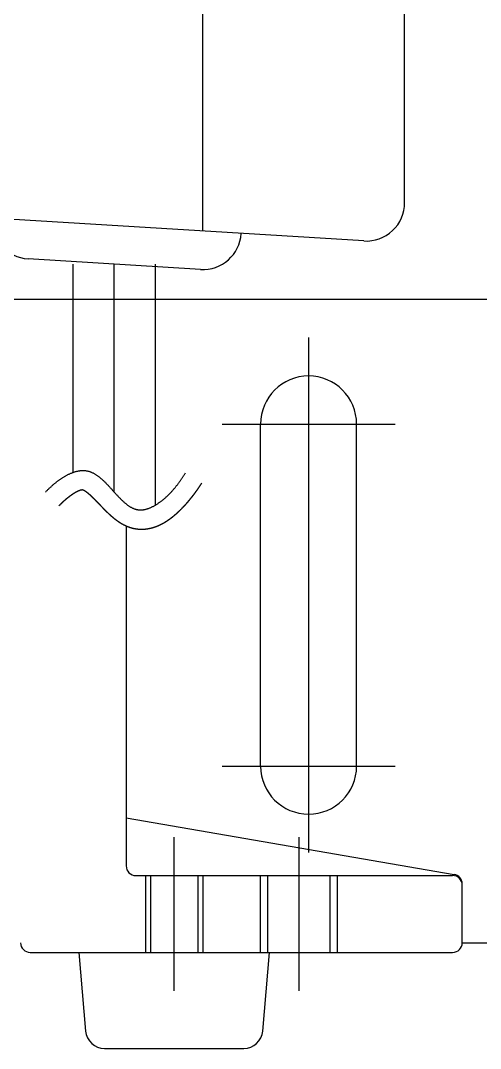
# Model space of a CAD drawing. Extents: x -260 to 40, y -107 to 195.
# Drawn here: x -150.7 to -126.8, y -39 to 14.5 of the extents above; entities that cross this region are included whole.
import ezdxf

# ---------------------------------------------------------------- set-up
doc = ezdxf.new("R2010")
doc.units = 0
doc.linetypes.add('CENTER', pattern=[50.8, 31.75, -6.35, 6.35, -6.35])
doc.linetypes.add('DASHED', pattern=[19.05, 12.7, -6.35])
doc.layers.get('0').update_dxf_attribs({"linetype": 'CONTINUOUS'})
doc.layers.add('CENTER', color=1, linetype='CENTER')

msp = doc.modelspace()

# ---------------------------------------------------------------- linework, layer by layer
at = {"color": 7, "linetype": 'CONTINUOUS'}
for p, q in [((-141.212, 3.54), (-141.212, 36.722)), ((-130.712, 5.023), (-130.712, 25.575)), ((-132.834, 3.027), (-155.212, 4.397)), ((-141.339, 1.544), (-150.323, 2.094)), ((-147.976, -9.007), (-147.976, 1.819)), ((-145.831, -10.042), (-145.831, 1.819)), ((-143.686, -10.736), (-143.686, 1.819)), ((-138.212, -24.304), (-138.212, -6.5)), ((-133.212, -24.304), (-133.212, -6.5)), ((-145.212, -11.801), (-145.212, -29.5)), ((-145.212, -27), (-128.141, -29.939)), ((-144.712, -30), (-128.212, -30)), ((-127.712, -33.5), (-127.712, -30.434)), ((-127.712, -33.5), (-96.712, -33.5)), ((-150.212, -34), (-128.212, -34)), ((-147.682, -34), (-147.325, -38.091)), ((-138.099, -38.091), (-137.741, -34)), ((-146.335, -38.998), (-139.089, -38.998))]:
    msp.add_line(p, q, dxfattribs=at)
at = {"color": 3, "linetype": 'DASHED'}
for p, q in [((-144.212, -30), (-144.212, -34)), ((-143.941, -30), (-143.941, -34)), ((-141.482, -30), (-141.482, -34)), ((-141.212, -30), (-141.212, -34)), ((-138.212, -34), (-138.212, -30)), ((-137.833, -34), (-137.833, -30)), ((-134.591, -34), (-134.591, -30)), ((-134.212, -34), (-134.212, -30))]:
    msp.add_line(p, q, dxfattribs=at)
at = {"color": 3}
for points in [[(-149.419, -10.045, 0), (-149.396, -10.022, 0), (-149.374, -10, 0), (-149.352, -9.978, 0), (-149.33, -9.956, 0), (-149.307, -9.934, 0), (-149.285, -9.912, 0), (-149.262, -9.89, 0), (-149.24, -9.868, 0), (-149.217, -9.846, 0), (-149.194, -9.825, 0), (-149.172, -9.803, 0), (-149.149, -9.782, 0), (-149.126, -9.761, 0), (-149.103, -9.739, 0), (-149.08, -9.718, 0), (-149.056, -9.697, 0), (-149.033, -9.677, 0), (-149.009, -9.656, 0), (-148.986, -9.635, 0), (-148.962, -9.615, 0), (-148.938, -9.595, 0), (-148.914, -9.574, 0), (-148.889, -9.554, 0), (-148.865, -9.535, 0), (-148.84, -9.515, 0), (-148.816, -9.495, 0), (-148.791, -9.476, 0), (-148.765, -9.457, 0), (-148.74, -9.438, 0), (-148.715, -9.419, 0), (-148.689, -9.4, 0), (-148.663, -9.382, 0), (-148.636, -9.364, 0), (-148.61, -9.346, 0), (-148.583, -9.328, 0), (-148.556, -9.31, 0), (-148.529, -9.293, 0), (-148.502, -9.276, 0), (-148.474, -9.259, 0), (-148.446, -9.242, 0), (-148.418, -9.225, 0), (-148.389, -9.209, 0), (-148.36, -9.193, 0), (-148.331, -9.177, 0), (-148.302, -9.162, 0), (-148.273, -9.146, 0), (-148.243, -9.132, 0), (-148.213, -9.117, 0), (-148.183, -9.103, 0), (-148.153, -9.089, 0), (-148.123, -9.076, 0), (-148.092, -9.063, 0), (-148.062, -9.051, 0), (-148.031, -9.039, 0), (-148, -9.027, 0), (-147.97, -9.016, 0), (-147.939, -9.006, 0), (-147.908, -8.995, 0), (-147.877, -8.986, 0), (-147.846, -8.977, 0), (-147.815, -8.969, 0), (-147.784, -8.961, 0), (-147.753, -8.954, 0), (-147.722, -8.947, 0), (-147.691, -8.941, 0), (-147.661, -8.936, 0), (-147.63, -8.931, 0), (-147.599, -8.927, 0), (-147.569, -8.924, 0), (-147.538, -8.922, 0), (-147.508, -8.92, 0), (-147.478, -8.919, 0), (-147.448, -8.919, 0), (-147.418, -8.92, 0), (-147.388, -8.921, 0), (-147.359, -8.923, 0), (-147.329, -8.926, 0), (-147.3, -8.93, 0), (-147.271, -8.935, 0), (-147.243, -8.94, 0), (-147.214, -8.947, 0), (-147.186, -8.954, 0), (-147.158, -8.961, 0), (-147.13, -8.97, 0), (-147.102, -8.979, 0), (-147.074, -8.989, 0), (-147.047, -8.999, 0), (-147.019, -9.011, 0), (-146.992, -9.023, 0), (-146.965, -9.035, 0), (-146.938, -9.048, 0), (-146.911, -9.062, 0), (-146.885, -9.076, 0), (-146.858, -9.091, 0), (-146.832, -9.107, 0), (-146.806, -9.123, 0), (-146.78, -9.14, 0), (-146.754, -9.157, 0), (-146.728, -9.174, 0), (-146.702, -9.193, 0), (-146.676, -9.211, 0), (-146.651, -9.23, 0), (-146.625, -9.25, 0), (-146.6, -9.27, 0), (-146.575, -9.29, 0), (-146.55, -9.311, 0), (-146.525, -9.333, 0), (-146.5, -9.354, 0), (-146.475, -9.376, 0), (-146.45, -9.399, 0), (-146.426, -9.421, 0), (-146.401, -9.444, 0), (-146.376, -9.468, 0), (-146.352, -9.491, 0), (-146.327, -9.515, 0), (-146.303, -9.539, 0), (-146.279, -9.564, 0), (-146.254, -9.589, 0), (-146.23, -9.613, 0), (-146.206, -9.639, 0), (-146.182, -9.664, 0), (-146.158, -9.689, 0), (-146.134, -9.715, 0), (-146.11, -9.741, 0), (-146.086, -9.767, 0), (-146.062, -9.793, 0), (-146.038, -9.819, 0), (-146.014, -9.845, 0), (-145.99, -9.872, 0), (-145.966, -9.898, 0), (-145.942, -9.925, 0), (-145.918, -9.951, 0), (-145.894, -9.978, 0), (-145.87, -10.004, 0), (-145.846, -10.031, 0), (-145.822, -10.057, 0), (-145.798, -10.084, 0), (-145.774, -10.11, 0), (-145.75, -10.137, 0), (-145.726, -10.163, 0), (-145.702, -10.189, 0), (-145.678, -10.215, 0), (-145.654, -10.241, 0), (-145.63, -10.267, 0), (-145.606, -10.292, 0), (-145.582, -10.318, 0), (-145.557, -10.342, 0), (-145.533, -10.367, 0), (-145.509, -10.392, 0), (-145.484, -10.416, 0), (-145.46, -10.44, 0), (-145.435, -10.464, 0), (-145.411, -10.487, 0), (-145.386, -10.511, 0), (-145.361, -10.533, 0), (-145.337, -10.556, 0), (-145.312, -10.578, 0), (-145.287, -10.599, 0), (-145.262, -10.62, 0), (-145.237, -10.641, 0), (-145.212, -10.661, 0), (-145.186, -10.681, 0), (-145.161, -10.7, 0), (-145.136, -10.719, 0), (-145.11, -10.737, 0), (-145.084, -10.754, 0), (-145.059, -10.771, 0), (-145.033, -10.788, 0), (-145.007, -10.804, 0), (-144.981, -10.819, 0), (-144.954, -10.834, 0), (-144.928, -10.848, 0), (-144.902, -10.861, 0), (-144.875, -10.874, 0), (-144.848, -10.886, 0), (-144.822, -10.897, 0), (-144.795, -10.907, 0), (-144.768, -10.917, 0), (-144.74, -10.926, 0), (-144.713, -10.934, 0), (-144.686, -10.941, 0), (-144.658, -10.948, 0), (-144.63, -10.954, 0), (-144.602, -10.958, 0), (-144.574, -10.962, 0), (-144.546, -10.965, 0), (-144.517, -10.967, 0), (-144.489, -10.969, 0), (-144.46, -10.969, 0), (-144.431, -10.969, 0), (-144.402, -10.967, 0), (-144.373, -10.965, 0), (-144.344, -10.962, 0), (-144.314, -10.958, 0), (-144.285, -10.953, 0), (-144.255, -10.948, 0), (-144.226, -10.941, 0), (-144.196, -10.934, 0), (-144.166, -10.927, 0), (-144.137, -10.918, 0), (-144.107, -10.909, 0), (-144.077, -10.899, 0), (-144.047, -10.889, 0), (-144.017, -10.878, 0), (-143.988, -10.866, 0), (-143.958, -10.854, 0), (-143.928, -10.841, 0), (-143.898, -10.828, 0), (-143.869, -10.814, 0), (-143.839, -10.799, 0), (-143.809, -10.784, 0), (-143.78, -10.769, 0), (-143.751, -10.753, 0), (-143.721, -10.736, 0), (-143.692, -10.719, 0), (-143.663, -10.702, 0), (-143.634, -10.684, 0), (-143.605, -10.666, 0), (-143.577, -10.648, 0), (-143.548, -10.629, 0), (-143.52, -10.61, 0), (-143.492, -10.59, 0), (-143.464, -10.571, 0), (-143.436, -10.551, 0), (-143.409, -10.53, 0), (-143.382, -10.51, 0), (-143.354, -10.489, 0), (-143.328, -10.468, 0), (-143.301, -10.447, 0), (-143.275, -10.425, 0), (-143.249, -10.404, 0), (-143.223, -10.382, 0), (-143.197, -10.361, 0), (-143.172, -10.339, 0), (-143.147, -10.317, 0), (-143.123, -10.294, 0), (-143.098, -10.272, 0), (-143.074, -10.25, 0), (-143.051, -10.227, 0), (-143.027, -10.205, 0), (-143.004, -10.182, 0), (-142.981, -10.159, 0), (-142.958, -10.137, 0), (-142.935, -10.114, 0), (-142.913, -10.091, 0), (-142.891, -10.067, 0), (-142.869, -10.044, 0), (-142.848, -10.021, 0), (-142.826, -9.997, 0), (-142.805, -9.974, 0), (-142.784, -9.95, 0), (-142.763, -9.926, 0), (-142.743, -9.902, 0), (-142.722, -9.878, 0), (-142.702, -9.854, 0), (-142.682, -9.83, 0), (-142.662, -9.806, 0), (-142.642, -9.782, 0), (-142.623, -9.757, 0), (-142.603, -9.733, 0), (-142.584, -9.708, 0), (-142.565, -9.684, 0), (-142.546, -9.659, 0), (-142.527, -9.634, 0), (-142.509, -9.609, 0), (-142.49, -9.584, 0), (-142.472, -9.559, 0), (-142.453, -9.534, 0), (-142.435, -9.509, 0), (-142.417, -9.483, 0), (-142.399, -9.458, 0), (-142.381, -9.433, 0), (-142.364, -9.407, 0), (-142.346, -9.381, 0), (-142.328, -9.356, 0), (-142.311, -9.33, 0), (-142.293, -9.304, 0), (-142.276, -9.278, 0), (-142.258, -9.252, 0), (-142.241, -9.226, 0), (-142.224, -9.2, 0), (-142.207, -9.174, 0), (-142.189, -9.148, 0), (-142.172, -9.121, 0), (-142.155, -9.095, 0), (-142.138, -9.069, 0), (-142.121, -9.042, 0)], [(-148.71, -10.75, 0), (-148.706, -10.746, 0), (-148.702, -10.742, 0), (-148.698, -10.738, 0), (-148.694, -10.734, 0), (-148.69, -10.73, 0), (-148.685, -10.726, 0), (-148.681, -10.722, 0), (-148.677, -10.717, 0), (-148.673, -10.713, 0), (-148.669, -10.709, 0), (-148.665, -10.705, 0), (-148.661, -10.701, 0), (-148.657, -10.697, 0), (-148.653, -10.693, 0), (-148.649, -10.689, 0), (-148.644, -10.685, 0), (-148.64, -10.681, 0), (-148.636, -10.677, 0), (-148.632, -10.673, 0), (-148.628, -10.669, 0), (-148.624, -10.665, 0), (-148.62, -10.661, 0), (-148.616, -10.657, 0), (-148.611, -10.653, 0), (-148.607, -10.649, 0), (-148.603, -10.645, 0), (-148.599, -10.641, 0), (-148.595, -10.637, 0), (-148.591, -10.633, 0), (-148.587, -10.629, 0), (-148.582, -10.625, 0), (-148.578, -10.621, 0), (-148.574, -10.617, 0), (-148.57, -10.613, 0), (-148.566, -10.609, 0), (-148.562, -10.605, 0), (-148.557, -10.601, 0), (-148.553, -10.597, 0), (-148.549, -10.593, 0), (-148.545, -10.589, 0), (-148.541, -10.585, 0), (-148.536, -10.582, 0), (-148.532, -10.578, 0), (-148.528, -10.574, 0), (-148.524, -10.57, 0), (-148.52, -10.566, 0), (-148.515, -10.562, 0), (-148.511, -10.558, 0), (-148.507, -10.554, 0), (-148.503, -10.55, 0), (-148.498, -10.546, 0), (-148.494, -10.542, 0), (-148.49, -10.538, 0), (-148.486, -10.534, 0), (-148.481, -10.531, 0), (-148.477, -10.527, 0), (-148.473, -10.523, 0), (-148.469, -10.519, 0), (-148.464, -10.515, 0), (-148.46, -10.511, 0), (-148.456, -10.507, 0), (-148.452, -10.504, 0), (-148.447, -10.5, 0), (-148.443, -10.496, 0), (-148.439, -10.492, 0), (-148.434, -10.488, 0), (-148.43, -10.484, 0), (-148.426, -10.48, 0), (-148.422, -10.477, 0), (-148.417, -10.473, 0), (-148.413, -10.469, 0), (-148.409, -10.465, 0), (-148.404, -10.461, 0), (-148.4, -10.457, 0), (-148.396, -10.454, 0), (-148.391, -10.45, 0), (-148.387, -10.446, 0), (-148.383, -10.442, 0), (-148.378, -10.438, 0), (-148.374, -10.435, 0), (-148.37, -10.431, 0), (-148.365, -10.427, 0), (-148.361, -10.423, 0), (-148.357, -10.42, 0), (-148.352, -10.416, 0), (-148.348, -10.412, 0), (-148.343, -10.408, 0), (-148.339, -10.405, 0), (-148.335, -10.401, 0), (-148.33, -10.397, 0), (-148.326, -10.393, 0), (-148.321, -10.39, 0), (-148.317, -10.386, 0), (-148.313, -10.382, 0), (-148.308, -10.379, 0), (-148.304, -10.375, 0), (-148.299, -10.371, 0), (-148.295, -10.367, 0), (-148.291, -10.364, 0), (-148.286, -10.36, 0), (-148.282, -10.357, 0), (-148.277, -10.353, 0), (-148.273, -10.349, 0), (-148.268, -10.345, 0), (-148.264, -10.342, 0), (-148.259, -10.338, 0), (-148.255, -10.335, 0), (-148.251, -10.331, 0), (-148.246, -10.327, 0), (-148.242, -10.324, 0), (-148.237, -10.32, 0), (-148.233, -10.316, 0), (-148.228, -10.313, 0), (-148.224, -10.309, 0), (-148.219, -10.306, 0), (-148.215, -10.302, 0), (-148.21, -10.299, 0), (-148.206, -10.295, 0), (-148.201, -10.291, 0), (-148.196, -10.288, 0), (-148.192, -10.284, 0), (-148.187, -10.281, 0), (-148.183, -10.277, 0), (-148.178, -10.274, 0), (-148.174, -10.27, 0), (-148.169, -10.267, 0), (-148.165, -10.263, 0), (-148.16, -10.26, 0), (-148.155, -10.256, 0), (-148.151, -10.253, 0), (-148.146, -10.249, 0), (-148.142, -10.246, 0), (-148.137, -10.242, 0), (-148.133, -10.239, 0), (-148.128, -10.235, 0), (-148.123, -10.232, 0), (-148.119, -10.228, 0), (-148.114, -10.225, 0), (-148.109, -10.222, 0), (-148.105, -10.218, 0), (-148.1, -10.215, 0), (-148.095, -10.211, 0), (-148.091, -10.208, 0), (-148.086, -10.204, 0), (-148.082, -10.201, 0), (-148.077, -10.198, 0), (-148.072, -10.194, 0), (-148.067, -10.191, 0), (-148.063, -10.188, 0), (-148.058, -10.184, 0), (-148.053, -10.181, 0), (-148.049, -10.178, 0), (-148.044, -10.174, 0), (-148.039, -10.171, 0), (-148.035, -10.168, 0), (-148.03, -10.165, 0), (-148.025, -10.161, 0), (-148.02, -10.158, 0), (-148.016, -10.155, 0), (-148.011, -10.151, 0), (-148.006, -10.148, 0), (-148.001, -10.145, 0), (-147.997, -10.142, 0), (-147.992, -10.139, 0), (-147.987, -10.135, 0), (-147.982, -10.132, 0), (-147.977, -10.129, 0), (-147.973, -10.126, 0), (-147.968, -10.123, 0), (-147.963, -10.12, 0), (-147.958, -10.116, 0), (-147.953, -10.113, 0), (-147.948, -10.11, 0), (-147.944, -10.107, 0), (-147.939, -10.104, 0), (-147.934, -10.101, 0), (-147.929, -10.098, 0), (-147.924, -10.095, 0), (-147.919, -10.092, 0), (-147.914, -10.089, 0), (-147.909, -10.085, 0), (-147.904, -10.082, 0), (-147.9, -10.079, 0), (-147.895, -10.076, 0), (-147.89, -10.073, 0), (-147.885, -10.071, 0), (-147.88, -10.068, 0), (-147.875, -10.065, 0), (-147.87, -10.062, 0), (-147.865, -10.059, 0), (-147.86, -10.056, 0), (-147.855, -10.053, 0), (-147.85, -10.05, 0), (-147.845, -10.047, 0), (-147.84, -10.044, 0), (-147.835, -10.042, 0), (-147.83, -10.039, 0), (-147.825, -10.036, 0), (-147.82, -10.033, 0), (-147.815, -10.03, 0), (-147.81, -10.028, 0), (-147.805, -10.025, 0), (-147.8, -10.022, 0), (-147.795, -10.02, 0), (-147.789, -10.017, 0), (-147.784, -10.014, 0), (-147.779, -10.011, 0), (-147.774, -10.009, 0), (-147.769, -10.006, 0), (-147.764, -10.004, 0), (-147.759, -10.001, 0), (-147.753, -9.999, 0), (-147.748, -9.996, 0), (-147.743, -9.993, 0), (-147.738, -9.991, 0), (-147.733, -9.989, 0), (-147.728, -9.986, 0), (-147.722, -9.984, 0), (-147.717, -9.981, 0), (-147.712, -9.979, 0), (-147.707, -9.976, 0), (-147.701, -9.974, 0), (-147.696, -9.972, 0), (-147.691, -9.97, 0), (-147.685, -9.967, 0), (-147.68, -9.965, 0), (-147.675, -9.963, 0), (-147.67, -9.961, 0), (-147.664, -9.958, 0), (-147.659, -9.956, 0), (-147.653, -9.954, 0), (-147.648, -9.952, 0), (-147.643, -9.95, 0), (-147.637, -9.948, 0), (-147.632, -9.946, 0), (-147.626, -9.944, 0), (-147.621, -9.942, 0), (-147.616, -9.94, 0), (-147.61, -9.939, 0), (-147.605, -9.937, 0), (-147.599, -9.935, 0), (-147.594, -9.933, 0), (-147.588, -9.932, 0), (-147.583, -9.93, 0), (-147.577, -9.929, 0), (-147.571, -9.927, 0), (-147.566, -9.926, 0), (-147.56, -9.924, 0), (-147.555, -9.923, 0), (-147.549, -9.922, 0), (-147.543, -9.92, 0), (-147.538, -9.919, 0), (-147.532, -9.918, 0), (-147.526, -9.917, 0), (-147.521, -9.917, 0), (-147.515, -9.916, 0), (-147.509, -9.915, 0), (-147.503, -9.915, 0), (-147.498, -9.915, 0), (-147.492, -9.915, 0), (-147.486, -9.916, 0), (-147.481, -9.918, 0), (-147.475, -9.92, 0), (-147.47, -9.922, 0), (-147.464, -9.924, 0), (-147.459, -9.926, 0), (-147.454, -9.928, 0), (-147.449, -9.93, 0), (-147.443, -9.933, 0), (-147.438, -9.935, 0), (-147.433, -9.938, 0), (-147.428, -9.94, 0), (-147.423, -9.943, 0), (-147.417, -9.945, 0), (-147.412, -9.948, 0), (-147.407, -9.951, 0), (-147.402, -9.953, 0), (-147.397, -9.956, 0), (-147.392, -9.959, 0), (-147.387, -9.962, 0), (-147.382, -9.965, 0), (-147.377, -9.968, 0), (-147.372, -9.971, 0), (-147.368, -9.974, 0), (-147.363, -9.977, 0), (-147.358, -9.98, 0), (-147.353, -9.983, 0), (-147.348, -9.987, 0), (-147.343, -9.99, 0), (-147.338, -9.993, 0), (-147.334, -9.996, 0), (-147.329, -9.999, 0), (-147.324, -10.003, 0), (-147.319, -10.006, 0), (-147.315, -10.009, 0), (-147.31, -10.012, 0), (-147.305, -10.016, 0), (-147.301, -10.019, 0), (-147.296, -10.023, 0), (-147.291, -10.026, 0), (-147.287, -10.029, 0), (-147.282, -10.033, 0), (-147.277, -10.036, 0), (-147.273, -10.04, 0), (-147.268, -10.043, 0), (-147.264, -10.047, 0), (-147.259, -10.05, 0), (-147.254, -10.054, 0), (-147.25, -10.057, 0), (-147.245, -10.061, 0), (-147.241, -10.064, 0), (-147.236, -10.068, 0), (-147.232, -10.071, 0), (-147.227, -10.075, 0), (-147.223, -10.079, 0), (-147.218, -10.082, 0), (-147.214, -10.086, 0), (-147.209, -10.089, 0), (-147.205, -10.093, 0), (-147.2, -10.097, 0), (-147.196, -10.1, 0), (-147.191, -10.104, 0), (-147.187, -10.108, 0), (-147.183, -10.111, 0), (-147.178, -10.115, 0), (-147.174, -10.119, 0), (-147.169, -10.123, 0), (-147.165, -10.126, 0), (-147.161, -10.13, 0), (-147.156, -10.134, 0), (-147.152, -10.137, 0), (-147.148, -10.141, 0), (-147.143, -10.145, 0), (-147.139, -10.149, 0), (-147.134, -10.153, 0), (-147.13, -10.156, 0), (-147.126, -10.16, 0), (-147.122, -10.164, 0), (-147.117, -10.168, 0), (-147.113, -10.172, 0), (-147.109, -10.176, 0), (-147.104, -10.179, 0), (-147.1, -10.183, 0), (-147.096, -10.187, 0), (-147.092, -10.191, 0), (-147.087, -10.195, 0), (-147.083, -10.199, 0), (-147.079, -10.203, 0), (-147.074, -10.207, 0), (-147.07, -10.21, 0), (-147.066, -10.214, 0), (-147.062, -10.218, 0), (-147.058, -10.222, 0), (-147.053, -10.226, 0), (-147.049, -10.23, 0), (-147.045, -10.234, 0), (-147.041, -10.238, 0), (-147.037, -10.242, 0), (-147.032, -10.246, 0), (-147.028, -10.25, 0), (-147.024, -10.254, 0), (-147.02, -10.258, 0), (-147.016, -10.262, 0), (-147.011, -10.266, 0), (-147.007, -10.27, 0), (-147.003, -10.274, 0), (-146.999, -10.278, 0), (-146.995, -10.282, 0), (-146.991, -10.286, 0), (-146.986, -10.29, 0), (-146.982, -10.294, 0), (-146.978, -10.298, 0), (-146.974, -10.302, 0), (-146.97, -10.306, 0), (-146.966, -10.31, 0), (-146.962, -10.314, 0), (-146.958, -10.318, 0), (-146.953, -10.322, 0), (-146.949, -10.326, 0), (-146.945, -10.33, 0), (-146.941, -10.334, 0), (-146.937, -10.338, 0), (-146.933, -10.342, 0), (-146.929, -10.346, 0), (-146.925, -10.35, 0), (-146.921, -10.354, 0), (-146.917, -10.358, 0), (-146.913, -10.362, 0), (-146.908, -10.366, 0), (-146.904, -10.37, 0), (-146.9, -10.374, 0), (-146.896, -10.379, 0), (-146.892, -10.383, 0), (-146.888, -10.387, 0), (-146.884, -10.391, 0), (-146.88, -10.395, 0), (-146.876, -10.399, 0), (-146.872, -10.403, 0), (-146.868, -10.407, 0), (-146.864, -10.411, 0), (-146.86, -10.415, 0), (-146.856, -10.419, 0), (-146.852, -10.424, 0), (-146.848, -10.428, 0), (-146.844, -10.432, 0), (-146.84, -10.436, 0), (-146.836, -10.44, 0), (-146.831, -10.444, 0), (-146.827, -10.448, 0), (-146.823, -10.452, 0), (-146.819, -10.457, 0), (-146.815, -10.461, 0), (-146.811, -10.465, 0), (-146.807, -10.469, 0), (-146.803, -10.473, 0), (-146.799, -10.477, 0), (-146.795, -10.481, 0), (-146.791, -10.485, 0), (-146.787, -10.489, 0), (-146.783, -10.494, 0), (-146.779, -10.498, 0), (-146.775, -10.502, 0), (-146.771, -10.506, 0), (-146.767, -10.51, 0), (-146.763, -10.514, 0), (-146.759, -10.518, 0), (-146.755, -10.523, 0), (-146.751, -10.527, 0), (-146.747, -10.531, 0), (-146.743, -10.535, 0), (-146.739, -10.539, 0), (-146.735, -10.543, 0), (-146.731, -10.547, 0), (-146.727, -10.552, 0), (-146.723, -10.556, 0), (-146.719, -10.56, 0), (-146.715, -10.564, 0), (-146.711, -10.568, 0), (-146.707, -10.572, 0), (-146.703, -10.577, 0), (-146.699, -10.581, 0), (-146.695, -10.585, 0), (-146.691, -10.589, 0), (-146.687, -10.593, 0), (-146.683, -10.597, 0), (-146.679, -10.602, 0), (-146.675, -10.606, 0), (-146.671, -10.61, 0), (-146.668, -10.614, 0), (-146.664, -10.618, 0), (-146.66, -10.622, 0), (-146.656, -10.627, 0), (-146.652, -10.631, 0), (-146.648, -10.635, 0), (-146.644, -10.639, 0), (-146.64, -10.643, 0), (-146.636, -10.647, 0), (-146.632, -10.652, 0), (-146.628, -10.656, 0), (-146.624, -10.66, 0), (-146.62, -10.664, 0), (-146.616, -10.668, 0), (-146.612, -10.672, 0), (-146.608, -10.677, 0), (-146.604, -10.681, 0), (-146.6, -10.685, 0), (-146.596, -10.689, 0), (-146.592, -10.693, 0), (-146.588, -10.697, 0), (-146.584, -10.702, 0), (-146.58, -10.706, 0), (-146.576, -10.71, 0), (-146.572, -10.714, 0), (-146.568, -10.718, 0), (-146.564, -10.722, 0), (-146.56, -10.726, 0), (-146.556, -10.731, 0), (-146.552, -10.735, 0), (-146.548, -10.739, 0), (-146.544, -10.743, 0), (-146.54, -10.747, 0), (-146.536, -10.752, 0), (-146.532, -10.756, 0), (-146.528, -10.76, 0), (-146.524, -10.764, 0), (-146.52, -10.768, 0), (-146.516, -10.772, 0), (-146.512, -10.776, 0), (-146.508, -10.781, 0), (-146.504, -10.785, 0), (-146.5, -10.789, 0), (-146.496, -10.793, 0), (-146.492, -10.797, 0), (-146.488, -10.801, 0), (-146.484, -10.806, 0), (-146.48, -10.81, 0), (-146.476, -10.814, 0), (-146.472, -10.818, 0), (-146.468, -10.822, 0), (-146.464, -10.826, 0), (-146.46, -10.83, 0), (-146.456, -10.835, 0), (-146.452, -10.839, 0), (-146.448, -10.843, 0), (-146.444, -10.847, 0), (-146.44, -10.851, 0), (-146.436, -10.855, 0), (-146.432, -10.859, 0), (-146.428, -10.863, 0), (-146.424, -10.868, 0), (-146.42, -10.872, 0), (-146.416, -10.876, 0), (-146.412, -10.88, 0), (-146.408, -10.884, 0), (-146.404, -10.888, 0), (-146.4, -10.892, 0), (-146.396, -10.896, 0), (-146.392, -10.9, 0), (-146.388, -10.905, 0), (-146.384, -10.909, 0), (-146.38, -10.913, 0), (-146.376, -10.917, 0), (-146.372, -10.921, 0), (-146.368, -10.925, 0), (-146.364, -10.929, 0), (-146.36, -10.933, 0), (-146.356, -10.938, 0), (-146.352, -10.942, 0), (-146.348, -10.946, 0), (-146.343, -10.95, 0), (-146.339, -10.954, 0), (-146.335, -10.958, 0), (-146.331, -10.962, 0), (-146.327, -10.966, 0), (-146.323, -10.97, 0), (-146.319, -10.974, 0), (-146.315, -10.978, 0), (-146.311, -10.982, 0), (-146.307, -10.986, 0), (-146.303, -10.991, 0), (-146.299, -10.995, 0), (-146.295, -10.999, 0), (-146.291, -11.003, 0), (-146.286, -11.007, 0), (-146.282, -11.011, 0), (-146.278, -11.015, 0), (-146.274, -11.019, 0), (-146.27, -11.023, 0), (-146.266, -11.027, 0), (-146.262, -11.031, 0), (-146.258, -11.035, 0), (-146.254, -11.039, 0), (-146.25, -11.043, 0), (-146.245, -11.047, 0), (-146.241, -11.051, 0), (-146.237, -11.055, 0), (-146.233, -11.059, 0), (-146.229, -11.063, 0), (-146.225, -11.067, 0), (-146.221, -11.071, 0), (-146.217, -11.075, 0), (-146.212, -11.079, 0), (-146.208, -11.083, 0), (-146.204, -11.087, 0), (-146.2, -11.091, 0), (-146.196, -11.095, 0), (-146.192, -11.099, 0), (-146.188, -11.103, 0), (-146.183, -11.107, 0), (-146.179, -11.111, 0), (-146.175, -11.115, 0), (-146.171, -11.119, 0), (-146.167, -11.123, 0), (-146.163, -11.127, 0), (-146.158, -11.131, 0), (-146.154, -11.135, 0), (-146.15, -11.139, 0), (-146.146, -11.143, 0), (-146.142, -11.147, 0), (-146.137, -11.151, 0), (-146.133, -11.155, 0), (-146.129, -11.159, 0), (-146.125, -11.163, 0), (-146.121, -11.167, 0), (-146.116, -11.171, 0), (-146.112, -11.175, 0), (-146.108, -11.178, 0), (-146.104, -11.182, 0), (-146.099, -11.186, 0), (-146.095, -11.19, 0), (-146.091, -11.194, 0), (-146.087, -11.198, 0), (-146.083, -11.202, 0), (-146.078, -11.206, 0), (-146.074, -11.21, 0), (-146.07, -11.214, 0), (-146.066, -11.217, 0), (-146.061, -11.221, 0), (-146.057, -11.225, 0), (-146.053, -11.229, 0), (-146.048, -11.233, 0), (-146.044, -11.237, 0), (-146.04, -11.241, 0), (-146.036, -11.245, 0), (-146.031, -11.248, 0), (-146.027, -11.252, 0), (-146.023, -11.256, 0), (-146.018, -11.26, 0), (-146.014, -11.264, 0), (-146.01, -11.268, 0), (-146.005, -11.271, 0), (-146.001, -11.275, 0), (-145.997, -11.279, 0), (-145.992, -11.283, 0), (-145.988, -11.287, 0), (-145.984, -11.29, 0), (-145.979, -11.294, 0), (-145.975, -11.298, 0), (-145.971, -11.302, 0), (-145.966, -11.305, 0), (-145.962, -11.309, 0), (-145.958, -11.313, 0), (-145.953, -11.317, 0), (-145.949, -11.32, 0), (-145.944, -11.324, 0), (-145.94, -11.328, 0), (-145.936, -11.332, 0), (-145.931, -11.335, 0), (-145.927, -11.339, 0), (-145.922, -11.343, 0), (-145.918, -11.346, 0), (-145.914, -11.35, 0), (-145.909, -11.354, 0), (-145.905, -11.357, 0), (-145.9, -11.361, 0), (-145.896, -11.365, 0), (-145.892, -11.368, 0), (-145.887, -11.372, 0), (-145.883, -11.376, 0), (-145.878, -11.38, 0), (-145.874, -11.383, 0), (-145.869, -11.387, 0), (-145.865, -11.39, 0), (-145.86, -11.394, 0), (-145.856, -11.398, 0), (-145.851, -11.401, 0), (-145.847, -11.405, 0), (-145.842, -11.409, 0), (-145.838, -11.412, 0), (-145.833, -11.416, 0), (-145.829, -11.419, 0), (-145.824, -11.423, 0), (-145.82, -11.426, 0), (-145.815, -11.43, 0), (-145.811, -11.434, 0), (-145.806, -11.437, 0), (-145.802, -11.441, 0), (-145.797, -11.444, 0), (-145.792, -11.448, 0), (-145.788, -11.451, 0), (-145.783, -11.455, 0), (-145.779, -11.458, 0), (-145.774, -11.462, 0), (-145.77, -11.465, 0), (-145.765, -11.469, 0), (-145.76, -11.472, 0), (-145.756, -11.476, 0), (-145.751, -11.479, 0), (-145.747, -11.482, 0), (-145.742, -11.486, 0), (-145.737, -11.489, 0), (-145.733, -11.493, 0), (-145.728, -11.496, 0), (-145.723, -11.5, 0), (-145.719, -11.503, 0), (-145.714, -11.507, 0), (-145.71, -11.51, 0), (-145.705, -11.513, 0), (-145.7, -11.517, 0), (-145.696, -11.52, 0), (-145.691, -11.523, 0), (-145.686, -11.527, 0), (-145.681, -11.53, 0), (-145.677, -11.533, 0), (-145.672, -11.537, 0), (-145.667, -11.54, 0), (-145.663, -11.543, 0), (-145.658, -11.547, 0), (-145.653, -11.55, 0), (-145.648, -11.553, 0), (-145.644, -11.556, 0), (-145.639, -11.56, 0), (-145.634, -11.563, 0), (-145.629, -11.566, 0), (-145.625, -11.569, 0), (-145.62, -11.573, 0), (-145.615, -11.576, 0), (-145.61, -11.579, 0), (-145.606, -11.582, 0), (-145.601, -11.586, 0), (-145.596, -11.589, 0), (-145.591, -11.592, 0), (-145.586, -11.595, 0), (-145.582, -11.598, 0), (-145.577, -11.601, 0), (-145.572, -11.605, 0), (-145.567, -11.608, 0), (-145.562, -11.611, 0), (-145.557, -11.614, 0), (-145.552, -11.617, 0), (-145.548, -11.62, 0), (-145.543, -11.623, 0), (-145.538, -11.626, 0), (-145.533, -11.629, 0), (-145.528, -11.632, 0), (-145.523, -11.636, 0), (-145.518, -11.639, 0), (-145.513, -11.642, 0), (-145.508, -11.645, 0), (-145.504, -11.648, 0), (-145.499, -11.65, 0), (-145.494, -11.653, 0), (-145.489, -11.656, 0), (-145.484, -11.659, 0), (-145.479, -11.662, 0), (-145.474, -11.665, 0), (-145.469, -11.668, 0), (-145.464, -11.671, 0), (-145.459, -11.674, 0), (-145.454, -11.677, 0), (-145.449, -11.68, 0), (-145.444, -11.683, 0), (-145.439, -11.686, 0), (-145.434, -11.688, 0), (-145.429, -11.691, 0), (-145.424, -11.694, 0), (-145.419, -11.697, 0), (-145.414, -11.7, 0), (-145.409, -11.703, 0), (-145.404, -11.705, 0), (-145.399, -11.708, 0), (-145.394, -11.711, 0), (-145.389, -11.714, 0), (-145.384, -11.716, 0), (-145.379, -11.719, 0), (-145.373, -11.722, 0), (-145.368, -11.725, 0), (-145.363, -11.727, 0), (-145.358, -11.73, 0), (-145.353, -11.733, 0), (-145.348, -11.735, 0), (-145.343, -11.738, 0), (-145.338, -11.741, 0), (-145.333, -11.743, 0), (-145.327, -11.746, 0), (-145.322, -11.748, 0), (-145.317, -11.751, 0), (-145.312, -11.754, 0), (-145.307, -11.756, 0), (-145.302, -11.759, 0), (-145.296, -11.761, 0), (-145.291, -11.764, 0), (-145.286, -11.766, 0), (-145.281, -11.769, 0), (-145.276, -11.771, 0), (-145.271, -11.774, 0), (-145.265, -11.776, 0), (-145.26, -11.779, 0), (-145.255, -11.781, 0), (-145.25, -11.784, 0), (-145.244, -11.786, 0), (-145.239, -11.788, 0), (-145.234, -11.791, 0), (-145.229, -11.793, 0), (-145.223, -11.796, 0), (-145.218, -11.798, 0), (-145.213, -11.8, 0), (-145.208, -11.803, 0), (-145.202, -11.805, 0), (-145.197, -11.807, 0), (-145.192, -11.809, 0), (-145.186, -11.812, 0), (-145.181, -11.814, 0), (-145.176, -11.816, 0), (-145.17, -11.818, 0), (-145.165, -11.821, 0), (-145.16, -11.823, 0), (-145.154, -11.825, 0), (-145.149, -11.827, 0), (-145.144, -11.829, 0), (-145.138, -11.832, 0), (-145.133, -11.834, 0), (-145.128, -11.836, 0), (-145.122, -11.838, 0), (-145.117, -11.84, 0), (-145.112, -11.842, 0), (-145.106, -11.844, 0), (-145.101, -11.846, 0), (-145.095, -11.848, 0), (-145.09, -11.85, 0), (-145.085, -11.852, 0), (-145.079, -11.854, 0), (-145.074, -11.856, 0), (-145.068, -11.858, 0), (-145.063, -11.86, 0), (-145.057, -11.862, 0), (-145.052, -11.864, 0), (-145.047, -11.866, 0), (-145.041, -11.868, 0), (-145.036, -11.869, 0), (-145.03, -11.871, 0), (-145.025, -11.873, 0), (-145.019, -11.875, 0), (-145.014, -11.877, 0), (-145.008, -11.879, 0), (-145.003, -11.88, 0), (-144.997, -11.882, 0), (-144.992, -11.884, 0), (-144.986, -11.886, 0), (-144.981, -11.887, 0), (-144.975, -11.889, 0), (-144.97, -11.891, 0), (-144.964, -11.892, 0), (-144.959, -11.894, 0), (-144.953, -11.896, 0), (-144.948, -11.897, 0), (-144.942, -11.899, 0), (-144.937, -11.9, 0), (-144.931, -11.902, 0), (-144.925, -11.903, 0), (-144.92, -11.905, 0), (-144.914, -11.907, 0), (-144.909, -11.908, 0), (-144.903, -11.91, 0), (-144.898, -11.911, 0), (-144.892, -11.912, 0), (-144.886, -11.914, 0), (-144.881, -11.915, 0), (-144.875, -11.917, 0), (-144.87, -11.918, 0), (-144.864, -11.92, 0), (-144.858, -11.921, 0), (-144.853, -11.922, 0), (-144.847, -11.924, 0), (-144.842, -11.925, 0), (-144.836, -11.926, 0), (-144.83, -11.928, 0), (-144.825, -11.929, 0), (-144.819, -11.93, 0), (-144.813, -11.931, 0), (-144.808, -11.932, 0), (-144.802, -11.934, 0), (-144.796, -11.935, 0), (-144.791, -11.936, 0), (-144.785, -11.937, 0), (-144.78, -11.938, 0), (-144.774, -11.939, 0), (-144.768, -11.941, 0), (-144.763, -11.941, 0), (-144.757, -11.943, 0), (-144.751, -11.944, 0), (-144.746, -11.945, 0), (-144.74, -11.946, 0), (-144.734, -11.947, 0), (-144.728, -11.948, 0), (-144.723, -11.949, 0), (-144.717, -11.95, 0), (-144.711, -11.95, 0), (-144.706, -11.951, 0), (-144.7, -11.952, 0), (-144.694, -11.953, 0), (-144.689, -11.954, 0), (-144.683, -11.955, 0), (-144.677, -11.956, 0), (-144.671, -11.957, 0), (-144.666, -11.957, 0), (-144.66, -11.958, 0), (-144.654, -11.959, 0), (-144.649, -11.96, 0), (-144.643, -11.96, 0), (-144.637, -11.961, 0), (-144.631, -11.962, 0), (-144.626, -11.962, 0), (-144.62, -11.963, 0), (-144.614, -11.963, 0), (-144.608, -11.964, 0), (-144.603, -11.965, 0), (-144.597, -11.965, 0), (-144.591, -11.966, 0), (-144.586, -11.966, 0), (-144.58, -11.967, 0), (-144.574, -11.967, 0), (-144.568, -11.968, 0), (-144.563, -11.968, 0), (-144.557, -11.969, 0), (-144.551, -11.969, 0), (-144.545, -11.97, 0), (-144.54, -11.97, 0), (-144.534, -11.97, 0), (-144.528, -11.971, 0), (-144.522, -11.971, 0), (-144.517, -11.972, 0), (-144.511, -11.972, 0), (-144.505, -11.972, 0), (-144.499, -11.972, 0), (-144.493, -11.973, 0), (-144.488, -11.973, 0), (-144.482, -11.973, 0), (-144.476, -11.973, 0), (-144.47, -11.973, 0), (-144.465, -11.974, 0), (-144.459, -11.974, 0), (-144.453, -11.974, 0), (-144.447, -11.974, 0), (-144.442, -11.974, 0), (-144.436, -11.974, 0), (-144.43, -11.974, 0), (-144.424, -11.974, 0), (-144.419, -11.974, 0), (-144.413, -11.974, 0), (-144.407, -11.974, 0), (-144.401, -11.974, 0), (-144.395, -11.974, 0), (-144.39, -11.974, 0), (-144.384, -11.974, 0), (-144.378, -11.974, 0), (-144.372, -11.974, 0), (-144.367, -11.974, 0), (-144.361, -11.974, 0), (-144.355, -11.974, 0), (-144.349, -11.973, 0), (-144.344, -11.973, 0), (-144.338, -11.973, 0), (-144.332, -11.973, 0), (-144.326, -11.973, 0), (-144.32, -11.972, 0), (-144.315, -11.972, 0), (-144.309, -11.972, 0), (-144.303, -11.972, 0), (-144.297, -11.971, 0), (-144.292, -11.971, 0), (-144.286, -11.97, 0), (-144.28, -11.97, 0), (-144.274, -11.97, 0), (-144.269, -11.969, 0), (-144.263, -11.969, 0), (-144.257, -11.969, 0), (-144.251, -11.968, 0), (-144.246, -11.967, 0), (-144.24, -11.967, 0), (-144.234, -11.966, 0), (-144.228, -11.966, 0), (-144.223, -11.966, 0), (-144.217, -11.965, 0), (-144.211, -11.964, 0), (-144.205, -11.964, 0), (-144.2, -11.963, 0), (-144.194, -11.963, 0), (-144.188, -11.962, 0), (-144.183, -11.961, 0), (-144.177, -11.961, 0), (-144.171, -11.96, 0), (-144.165, -11.959, 0), (-144.16, -11.959, 0), (-144.154, -11.958, 0), (-144.148, -11.957, 0), (-144.143, -11.956, 0), (-144.137, -11.956, 0), (-144.131, -11.955, 0), (-144.125, -11.954, 0), (-144.12, -11.953, 0), (-144.114, -11.952, 0), (-144.108, -11.951, 0), (-144.103, -11.95, 0), (-144.097, -11.95, 0), (-144.091, -11.949, 0), (-144.085, -11.948, 0), (-144.08, -11.947, 0), (-144.074, -11.946, 0), (-144.068, -11.945, 0), (-144.063, -11.944, 0), (-144.057, -11.943, 0), (-144.051, -11.942, 0), (-144.046, -11.941, 0), (-144.04, -11.94, 0), (-144.034, -11.939, 0), (-144.029, -11.938, 0), (-144.023, -11.937, 0), (-144.017, -11.935, 0), (-144.012, -11.934, 0), (-144.006, -11.933, 0), (-144, -11.932, 0), (-143.995, -11.931, 0), (-143.989, -11.93, 0), (-143.984, -11.928, 0), (-143.978, -11.927, 0), (-143.972, -11.926, 0), (-143.967, -11.925, 0), (-143.961, -11.924, 0), (-143.955, -11.922, 0), (-143.95, -11.921, 0), (-143.944, -11.92, 0), (-143.939, -11.918, 0), (-143.933, -11.917, 0), (-143.927, -11.916, 0), (-143.922, -11.914, 0), (-143.916, -11.913, 0), (-143.911, -11.912, 0), (-143.905, -11.91, 0), (-143.899, -11.909, 0), (-143.894, -11.907, 0), (-143.888, -11.906, 0), (-143.883, -11.904, 0), (-143.877, -11.903, 0), (-143.871, -11.901, 0), (-143.866, -11.9, 0), (-143.86, -11.898, 0), (-143.855, -11.897, 0), (-143.849, -11.895, 0), (-143.844, -11.894, 0), (-143.838, -11.892, 0), (-143.833, -11.891, 0), (-143.827, -11.889, 0), (-143.822, -11.887, 0), (-143.816, -11.886, 0), (-143.81, -11.884, 0), (-143.805, -11.883, 0), (-143.799, -11.881, 0), (-143.794, -11.879, 0), (-143.788, -11.877, 0), (-143.783, -11.876, 0), (-143.777, -11.874, 0), (-143.772, -11.872, 0), (-143.766, -11.87, 0), (-143.761, -11.869, 0), (-143.755, -11.867, 0), (-143.75, -11.865, 0), (-143.744, -11.863, 0), (-143.739, -11.861, 0), (-143.734, -11.86, 0), (-143.728, -11.858, 0), (-143.723, -11.856, 0), (-143.717, -11.854, 0), (-143.712, -11.852, 0), (-143.706, -11.85, 0), (-143.701, -11.848, 0), (-143.695, -11.847, 0), (-143.69, -11.845, 0), (-143.685, -11.843, 0), (-143.679, -11.841, 0), (-143.674, -11.839, 0), (-143.668, -11.837, 0), (-143.663, -11.835, 0), (-143.657, -11.833, 0), (-143.652, -11.831, 0), (-143.647, -11.829, 0), (-143.641, -11.827, 0), (-143.636, -11.825, 0), (-143.631, -11.822, 0), (-143.625, -11.82, 0), (-143.62, -11.818, 0), (-143.614, -11.816, 0), (-143.609, -11.814, 0), (-143.604, -11.812, 0), (-143.598, -11.81, 0), (-143.593, -11.808, 0), (-143.588, -11.806, 0), (-143.582, -11.803, 0), (-143.577, -11.801, 0), (-143.572, -11.799, 0), (-143.566, -11.797, 0), (-143.561, -11.794, 0), (-143.556, -11.792, 0), (-143.55, -11.79, 0), (-143.545, -11.788, 0), (-143.54, -11.786, 0), (-143.535, -11.783, 0), (-143.529, -11.781, 0), (-143.524, -11.779, 0), (-143.519, -11.776, 0), (-143.513, -11.774, 0), (-143.508, -11.772, 0), (-143.503, -11.769, 0), (-143.498, -11.767, 0), (-143.492, -11.764, 0), (-143.487, -11.762, 0), (-143.482, -11.76, 0), (-143.477, -11.757, 0), (-143.471, -11.755, 0), (-143.466, -11.752, 0), (-143.461, -11.75, 0), (-143.456, -11.748, 0), (-143.451, -11.745, 0), (-143.445, -11.743, 0), (-143.44, -11.74, 0), (-143.435, -11.738, 0), (-143.43, -11.735, 0), (-143.425, -11.733, 0), (-143.419, -11.73, 0), (-143.414, -11.728, 0), (-143.409, -11.725, 0), (-143.404, -11.723, 0), (-143.399, -11.72, 0), (-143.394, -11.717, 0), (-143.388, -11.715, 0), (-143.383, -11.712, 0), (-143.378, -11.71, 0), (-143.373, -11.707, 0), (-143.368, -11.704, 0), (-143.363, -11.702, 0), (-143.358, -11.699, 0), (-143.353, -11.696, 0), (-143.347, -11.694, 0), (-143.342, -11.691, 0), (-143.337, -11.688, 0), (-143.332, -11.686, 0), (-143.327, -11.683, 0), (-143.322, -11.68, 0), (-143.317, -11.677, 0), (-143.312, -11.675, 0), (-143.307, -11.672, 0), (-143.302, -11.669, 0), (-143.297, -11.666, 0), (-143.292, -11.664, 0), (-143.287, -11.661, 0), (-143.282, -11.658, 0), (-143.277, -11.655, 0), (-143.271, -11.652, 0), (-143.266, -11.65, 0), (-143.261, -11.647, 0), (-143.256, -11.644, 0), (-143.251, -11.641, 0), (-143.246, -11.638, 0), (-143.241, -11.635, 0), (-143.236, -11.633, 0), (-143.231, -11.63, 0), (-143.226, -11.627, 0), (-143.221, -11.624, 0), (-143.217, -11.621, 0), (-143.212, -11.618, 0), (-143.207, -11.615, 0), (-143.202, -11.612, 0), (-143.197, -11.609, 0), (-143.192, -11.606, 0), (-143.187, -11.603, 0), (-143.182, -11.6, 0), (-143.177, -11.597, 0), (-143.172, -11.594, 0), (-143.167, -11.591, 0), (-143.162, -11.588, 0), (-143.157, -11.585, 0), (-143.152, -11.582, 0), (-143.147, -11.579, 0), (-143.143, -11.576, 0), (-143.138, -11.573, 0), (-143.133, -11.57, 0), (-143.128, -11.567, 0), (-143.123, -11.564, 0), (-143.118, -11.561, 0), (-143.113, -11.558, 0), (-143.108, -11.555, 0), (-143.104, -11.552, 0), (-143.099, -11.548, 0), (-143.094, -11.545, 0), (-143.089, -11.542, 0), (-143.084, -11.539, 0), (-143.079, -11.536, 0), (-143.075, -11.533, 0), (-143.07, -11.53, 0), (-143.065, -11.526, 0), (-143.06, -11.523, 0), (-143.055, -11.52, 0), (-143.051, -11.517, 0), (-143.046, -11.514, 0), (-143.041, -11.51, 0), (-143.036, -11.507, 0), (-143.031, -11.504, 0), (-143.027, -11.501, 0), (-143.022, -11.497, 0), (-143.017, -11.494, 0), (-143.012, -11.491, 0), (-143.008, -11.488, 0), (-143.003, -11.484, 0), (-142.998, -11.481, 0), (-142.993, -11.478, 0), (-142.989, -11.475, 0), (-142.984, -11.471, 0), (-142.979, -11.468, 0), (-142.975, -11.465, 0), (-142.97, -11.461, 0), (-142.965, -11.458, 0), (-142.96, -11.455, 0), (-142.956, -11.451, 0), (-142.951, -11.448, 0), (-142.946, -11.445, 0), (-142.942, -11.441, 0), (-142.937, -11.438, 0), (-142.932, -11.434, 0), (-142.928, -11.431, 0), (-142.923, -11.428, 0), (-142.918, -11.424, 0), (-142.914, -11.421, 0), (-142.909, -11.418, 0), (-142.904, -11.414, 0), (-142.9, -11.411, 0), (-142.895, -11.407, 0), (-142.891, -11.404, 0), (-142.886, -11.4, 0), (-142.881, -11.397, 0), (-142.877, -11.393, 0), (-142.872, -11.39, 0), (-142.868, -11.386, 0), (-142.863, -11.383, 0), (-142.858, -11.38, 0), (-142.854, -11.376, 0), (-142.849, -11.373, 0), (-142.845, -11.369, 0), (-142.84, -11.366, 0), (-142.835, -11.362, 0), (-142.831, -11.359, 0), (-142.826, -11.355, 0), (-142.822, -11.351, 0), (-142.817, -11.348, 0), (-142.813, -11.344, 0), (-142.808, -11.341, 0), (-142.804, -11.337, 0), (-142.799, -11.334, 0), (-142.795, -11.33, 0), (-142.79, -11.327, 0), (-142.786, -11.323, 0), (-142.781, -11.319, 0), (-142.777, -11.316, 0), (-142.772, -11.312, 0), (-142.768, -11.309, 0), (-142.763, -11.305, 0), (-142.759, -11.301, 0), (-142.754, -11.298, 0), (-142.75, -11.294, 0), (-142.745, -11.29, 0), (-142.741, -11.287, 0), (-142.736, -11.283, 0), (-142.732, -11.28, 0), (-142.727, -11.276, 0), (-142.723, -11.272, 0), (-142.718, -11.269, 0), (-142.714, -11.265, 0), (-142.71, -11.261, 0), (-142.705, -11.258, 0), (-142.701, -11.254, 0), (-142.696, -11.25, 0), (-142.692, -11.246, 0), (-142.687, -11.243, 0), (-142.683, -11.239, 0), (-142.679, -11.235, 0), (-142.674, -11.232, 0), (-142.67, -11.228, 0), (-142.665, -11.224, 0), (-142.661, -11.22, 0), (-142.657, -11.217, 0), (-142.652, -11.213, 0), (-142.648, -11.209, 0), (-142.644, -11.206, 0), (-142.639, -11.202, 0), (-142.635, -11.198, 0), (-142.63, -11.194, 0), (-142.626, -11.19, 0), (-142.622, -11.187, 0), (-142.617, -11.183, 0), (-142.613, -11.179, 0), (-142.609, -11.175, 0), (-142.604, -11.171, 0), (-142.6, -11.168, 0), (-142.596, -11.164, 0), (-142.592, -11.16, 0), (-142.587, -11.156, 0), (-142.583, -11.152, 0), (-142.579, -11.149, 0), (-142.574, -11.145, 0), (-142.57, -11.141, 0), (-142.566, -11.137, 0), (-142.561, -11.133, 0), (-142.557, -11.129, 0), (-142.553, -11.125, 0), (-142.549, -11.121, 0), (-142.544, -11.118, 0), (-142.54, -11.114, 0), (-142.536, -11.11, 0), (-142.532, -11.106, 0), (-142.527, -11.102, 0), (-142.523, -11.098, 0), (-142.519, -11.094, 0), (-142.515, -11.09, 0), (-142.51, -11.086, 0), (-142.506, -11.083, 0), (-142.502, -11.079, 0), (-142.498, -11.075, 0), (-142.493, -11.071, 0), (-142.489, -11.067, 0), (-142.485, -11.063, 0), (-142.481, -11.059, 0), (-142.477, -11.055, 0), (-142.472, -11.051, 0), (-142.468, -11.047, 0), (-142.464, -11.043, 0), (-142.46, -11.039, 0), (-142.456, -11.035, 0), (-142.452, -11.031, 0), (-142.447, -11.027, 0), (-142.443, -11.023, 0), (-142.439, -11.019, 0), (-142.435, -11.015, 0), (-142.431, -11.011, 0), (-142.427, -11.007, 0), (-142.422, -11.003, 0), (-142.418, -10.999, 0), (-142.414, -10.995, 0), (-142.41, -10.991, 0), (-142.406, -10.987, 0), (-142.402, -10.983, 0), (-142.398, -10.979, 0), (-142.394, -10.975, 0), (-142.389, -10.971, 0), (-142.385, -10.967, 0), (-142.381, -10.963, 0), (-142.377, -10.959, 0), (-142.373, -10.955, 0), (-142.369, -10.951, 0), (-142.365, -10.947, 0), (-142.361, -10.943, 0), (-142.357, -10.939, 0), (-142.353, -10.935, 0), (-142.349, -10.931, 0), (-142.344, -10.927, 0), (-142.34, -10.923, 0), (-142.336, -10.918, 0), (-142.332, -10.914, 0), (-142.328, -10.91, 0), (-142.324, -10.906, 0), (-142.32, -10.902, 0), (-142.316, -10.898, 0), (-142.312, -10.894, 0), (-142.308, -10.89, 0), (-142.304, -10.886, 0), (-142.3, -10.882, 0), (-142.296, -10.877, 0), (-142.292, -10.873, 0), (-142.288, -10.869, 0), (-142.284, -10.865, 0), (-142.28, -10.861, 0), (-142.276, -10.857, 0), (-142.272, -10.853, 0), (-142.268, -10.848, 0), (-142.264, -10.844, 0), (-142.26, -10.84, 0), (-142.256, -10.836, 0), (-142.252, -10.832, 0), (-142.248, -10.828, 0), (-142.244, -10.823, 0), (-142.24, -10.819, 0), (-142.236, -10.815, 0), (-142.232, -10.811, 0), (-142.228, -10.807, 0), (-142.224, -10.803, 0), (-142.22, -10.798, 0), (-142.216, -10.794, 0), (-142.212, -10.79, 0), (-142.208, -10.786, 0), (-142.204, -10.782, 0), (-142.2, -10.777, 0), (-142.197, -10.773, 0), (-142.193, -10.769, 0), (-142.189, -10.765, 0), (-142.185, -10.761, 0), (-142.181, -10.756, 0), (-142.177, -10.752, 0), (-142.173, -10.748, 0), (-142.169, -10.744, 0), (-142.165, -10.739, 0), (-142.161, -10.735, 0), (-142.157, -10.731, 0), (-142.153, -10.727, 0), (-142.15, -10.722, 0), (-142.146, -10.718, 0), (-142.142, -10.714, 0), (-142.138, -10.71, 0), (-142.134, -10.705, 0), (-142.13, -10.701, 0), (-142.126, -10.697, 0), (-142.122, -10.693, 0), (-142.119, -10.688, 0), (-142.115, -10.684, 0), (-142.111, -10.68, 0), (-142.107, -10.675, 0), (-142.103, -10.671, 0), (-142.099, -10.667, 0), (-142.096, -10.663, 0), (-142.092, -10.658, 0), (-142.088, -10.654, 0), (-142.084, -10.65, 0), (-142.08, -10.645, 0), (-142.076, -10.641, 0), (-142.073, -10.637, 0), (-142.069, -10.632, 0), (-142.065, -10.628, 0), (-142.061, -10.624, 0), (-142.057, -10.62, 0), (-142.054, -10.615, 0), (-142.05, -10.611, 0), (-142.046, -10.607, 0), (-142.042, -10.602, 0), (-142.038, -10.598, 0), (-142.035, -10.594, 0), (-142.031, -10.589, 0), (-142.027, -10.585, 0), (-142.023, -10.58, 0), (-142.019, -10.576, 0), (-142.016, -10.572, 0), (-142.012, -10.567, 0), (-142.008, -10.563, 0), (-142.004, -10.559, 0), (-142.001, -10.554, 0), (-141.997, -10.55, 0), (-141.993, -10.546, 0), (-141.989, -10.541, 0), (-141.986, -10.537, 0), (-141.982, -10.532, 0), (-141.978, -10.528, 0), (-141.974, -10.524, 0), (-141.971, -10.519, 0), (-141.967, -10.515, 0), (-141.963, -10.51, 0), (-141.96, -10.506, 0), (-141.956, -10.502, 0), (-141.952, -10.497, 0), (-141.948, -10.493, 0), (-141.945, -10.488, 0), (-141.941, -10.484, 0), (-141.937, -10.48, 0), (-141.934, -10.475, 0), (-141.93, -10.471, 0), (-141.926, -10.466, 0), (-141.923, -10.462, 0), (-141.919, -10.457, 0), (-141.915, -10.453, 0), (-141.912, -10.449, 0), (-141.908, -10.444, 0), (-141.904, -10.44, 0), (-141.901, -10.435, 0), (-141.897, -10.431, 0), (-141.893, -10.426, 0), (-141.89, -10.422, 0), (-141.886, -10.418, 0), (-141.882, -10.413, 0), (-141.879, -10.409, 0), (-141.875, -10.404, 0), (-141.871, -10.4, 0), (-141.868, -10.395, 0), (-141.864, -10.391, 0), (-141.86, -10.386, 0), (-141.857, -10.382, 0), (-141.853, -10.377, 0), (-141.85, -10.373, 0), (-141.846, -10.368, 0), (-141.842, -10.364, 0), (-141.839, -10.359, 0), (-141.835, -10.355, 0), (-141.831, -10.35, 0), (-141.828, -10.346, 0), (-141.824, -10.341, 0), (-141.821, -10.337, 0), (-141.817, -10.332, 0), (-141.813, -10.328, 0), (-141.81, -10.323, 0), (-141.806, -10.319, 0), (-141.803, -10.314, 0), (-141.799, -10.31, 0), (-141.796, -10.305, 0), (-141.792, -10.301, 0), (-141.788, -10.296, 0), (-141.785, -10.292, 0), (-141.781, -10.287, 0), (-141.778, -10.283, 0), (-141.774, -10.278, 0), (-141.771, -10.274, 0), (-141.767, -10.269, 0), (-141.763, -10.265, 0), (-141.76, -10.26, 0), (-141.756, -10.255, 0), (-141.753, -10.251, 0), (-141.749, -10.246, 0), (-141.746, -10.242, 0), (-141.742, -10.237, 0), (-141.739, -10.233, 0), (-141.735, -10.228, 0), (-141.732, -10.224, 0), (-141.728, -10.219, 0), (-141.725, -10.214, 0), (-141.721, -10.21, 0), (-141.718, -10.205, 0), (-141.714, -10.201, 0), (-141.711, -10.196, 0), (-141.707, -10.192, 0), (-141.704, -10.187, 0), (-141.7, -10.182, 0), (-141.697, -10.178, 0), (-141.693, -10.173, 0), (-141.69, -10.169, 0), (-141.686, -10.164, 0), (-141.683, -10.16, 0), (-141.679, -10.155, 0), (-141.676, -10.15, 0), (-141.672, -10.146, 0), (-141.669, -10.141, 0), (-141.665, -10.137, 0), (-141.662, -10.132, 0), (-141.658, -10.127, 0), (-141.655, -10.123, 0), (-141.652, -10.118, 0), (-141.648, -10.114, 0), (-141.645, -10.109, 0), (-141.641, -10.104, 0), (-141.638, -10.1, 0), (-141.634, -10.095, 0), (-141.631, -10.09, 0), (-141.627, -10.086, 0), (-141.624, -10.081, 0), (-141.621, -10.076, 0), (-141.617, -10.072, 0), (-141.614, -10.067, 0), (-141.61, -10.063, 0), (-141.607, -10.058, 0), (-141.603, -10.053, 0), (-141.6, -10.049, 0), (-141.597, -10.044, 0), (-141.593, -10.039, 0), (-141.59, -10.035, 0), (-141.586, -10.03, 0), (-141.583, -10.025, 0), (-141.58, -10.021, 0), (-141.576, -10.016, 0), (-141.573, -10.011, 0), (-141.57, -10.007, 0), (-141.566, -10.002, 0), (-141.563, -9.997, 0), (-141.559, -9.993, 0), (-141.556, -9.988, 0), (-141.553, -9.983, 0), (-141.549, -9.979, 0), (-141.546, -9.974, 0), (-141.543, -9.969, 0), (-141.539, -9.965, 0), (-141.536, -9.96, 0), (-141.533, -9.955, 0), (-141.529, -9.951, 0), (-141.526, -9.946, 0), (-141.522, -9.941, 0), (-141.519, -9.937, 0), (-141.516, -9.932, 0), (-141.512, -9.927, 0), (-141.509, -9.923, 0), (-141.506, -9.918, 0), (-141.502, -9.913, 0), (-141.499, -9.908, 0), (-141.496, -9.904, 0), (-141.493, -9.899, 0), (-141.489, -9.894, 0), (-141.486, -9.89, 0), (-141.483, -9.885, 0), (-141.479, -9.88, 0), (-141.476, -9.875, 0), (-141.473, -9.871, 0), (-141.469, -9.866, 0), (-141.466, -9.861, 0), (-141.463, -9.857, 0), (-141.46, -9.852, 0), (-141.456, -9.847, 0), (-141.453, -9.842, 0), (-141.45, -9.838, 0), (-141.446, -9.833, 0), (-141.443, -9.828, 0), (-141.44, -9.823, 0), (-141.437, -9.819, 0), (-141.433, -9.814, 0), (-141.43, -9.809, 0), (-141.427, -9.804, 0), (-141.424, -9.8, 0), (-141.42, -9.795, 0), (-141.417, -9.79, 0), (-141.414, -9.785, 0), (-141.411, -9.781, 0), (-141.407, -9.776, 0), (-141.404, -9.771, 0), (-141.401, -9.766, 0), (-141.398, -9.762, 0), (-141.394, -9.757, 0), (-141.391, -9.752, 0), (-141.388, -9.747, 0), (-141.385, -9.742, 0), (-141.382, -9.738, 0), (-141.378, -9.733, 0), (-141.375, -9.728, 0), (-141.372, -9.723, 0), (-141.369, -9.719, 0), (-141.366, -9.714, 0), (-141.362, -9.709, 0), (-141.359, -9.704, 0), (-141.356, -9.699, 0), (-141.353, -9.695, 0), (-141.35, -9.69, 0), (-141.346, -9.685, 0), (-141.343, -9.68, 0), (-141.34, -9.675, 0), (-141.337, -9.671, 0), (-141.334, -9.666, 0), (-141.33, -9.661, 0), (-141.327, -9.656, 0), (-141.324, -9.651, 0), (-141.321, -9.646, 0), (-141.318, -9.642, 0), (-141.315, -9.637, 0), (-141.312, -9.632, 0), (-141.308, -9.627, 0), (-141.305, -9.622, 0), (-141.302, -9.618, 0), (-141.299, -9.613, 0), (-141.296, -9.608, 0), (-141.293, -9.603, 0), (-141.29, -9.598, 0), (-141.286, -9.593, 0), (-141.283, -9.589, 0), (-141.28, -9.584, 0)]]:
    msp.add_polyline3d(points, dxfattribs=at)
at = {"color": 7, "linetype": 'CONTINUOUS'}
for centre, radius, start, end in [((-132.712, 5.023), 2, 266.4962, 0), ((-150.201, 4.09), 2, 176.5, 266.5), ((-141.217, 3.541), 2, 266.5, 356.5), ((-135.712, -6.5), 2.5, 0, 180), ((-135.712, -24.304), 2.5, 180, 0), ((-144.712, -29.5), 0.5, 180, 270), ((-128.212, -30.434), 0.5, 0, 81.8699), ((-128.212, -30.5), 0.5, 0, 90), ((-150.212, -33.5), 0.5, 180, 270), ((-128.212, -33.5), 0.5, 270, 0), ((-146.335, -38.004), 0.994, 185, 270), ((-139.089, -38.004), 0.994, 270, 355)]:
    msp.add_arc(centre, radius, start, end, dxfattribs=at)
at = {"layer": 'CENTER', "color": 1, "linetype": 'CENTER'}
for p, q in [((-259.712, 0), (-92.712, 0)), ((-135.712, -2), (-135.712, -28.804)), ((-140.212, -6.5), (-131.212, -6.5)), ((-140.212, -24.304), (-131.212, -24.304)), ((-142.712, -36), (-142.712, -28)), ((-136.212, -36), (-136.212, -28))]:
    msp.add_line(p, q, dxfattribs=at)

doc.saveas('drawing.dxf')
